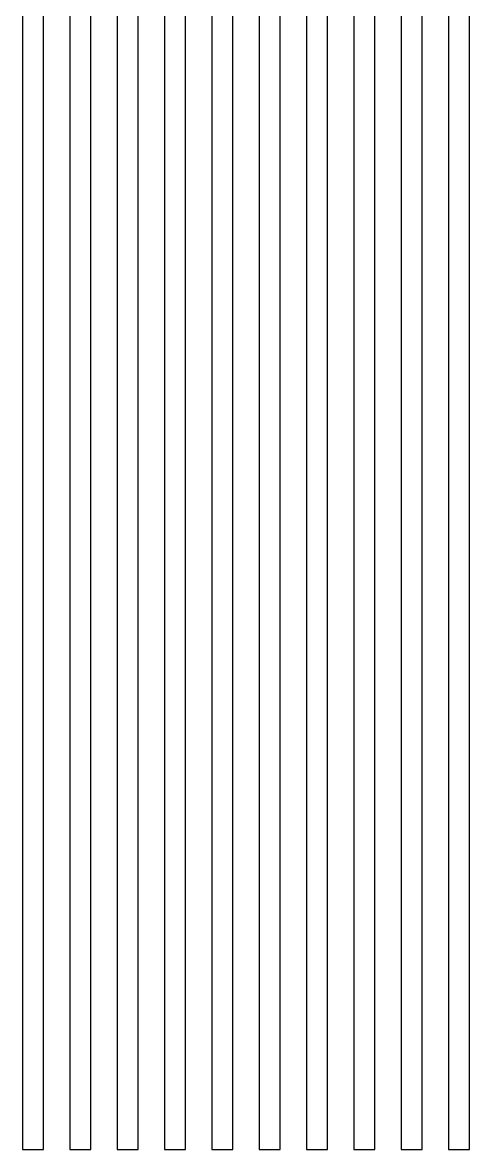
# Model space of a CAD drawing. Extents: x -2235 to 380, y 2197 to 4197.
# Drawn here: x -930 to -505, y 2197 to 3270 of the extents above; entities that cross this region are included whole.
import ezdxf

# ---------------------------------------------------------------- set-up
doc = ezdxf.new("R2010")
doc.units = 0
doc.layers.add('LAYER_01', color=7, linetype='CONTINUOUS')

msp = doc.modelspace()

# ---------------------------------------------------------------- linework, layer by layer
at = {"layer": 'LAYER_01'}
for points in [[(-930.2, 2196.6), (-910.2, 2196.6), (-910.2, 4196.6), (-930.2, 4196.6)], [(-885.2, 2196.6), (-865.2, 2196.6), (-865.2, 4196.6), (-885.2, 4196.6)], [(-840.2, 2196.6), (-820.2, 2196.6), (-820.2, 4196.6), (-840.2, 4196.6)], [(-795.2, 2196.6), (-775.2, 2196.6), (-775.2, 4196.6), (-795.2, 4196.6)], [(-750.2, 2196.6), (-730.2, 2196.6), (-730.2, 4196.6), (-750.2, 4196.6)], [(-705.2, 2196.6), (-685.2, 2196.6), (-685.2, 4196.6), (-705.2, 4196.6)], [(-660.2, 2196.6), (-640.2, 2196.6), (-640.2, 4196.6), (-660.2, 4196.6)], [(-615.2, 2196.6), (-595.2, 2196.6), (-595.2, 4196.6), (-615.2, 4196.6)], [(-570.2, 2196.6), (-550.2, 2196.6), (-550.2, 4196.6), (-570.2, 4196.6)], [(-525.2, 2196.6), (-505.2, 2196.6), (-505.2, 4196.6), (-525.2, 4196.6)]]:
    msp.add_lwpolyline(points, close=True, dxfattribs=at)

doc.saveas('drawing.dxf')
